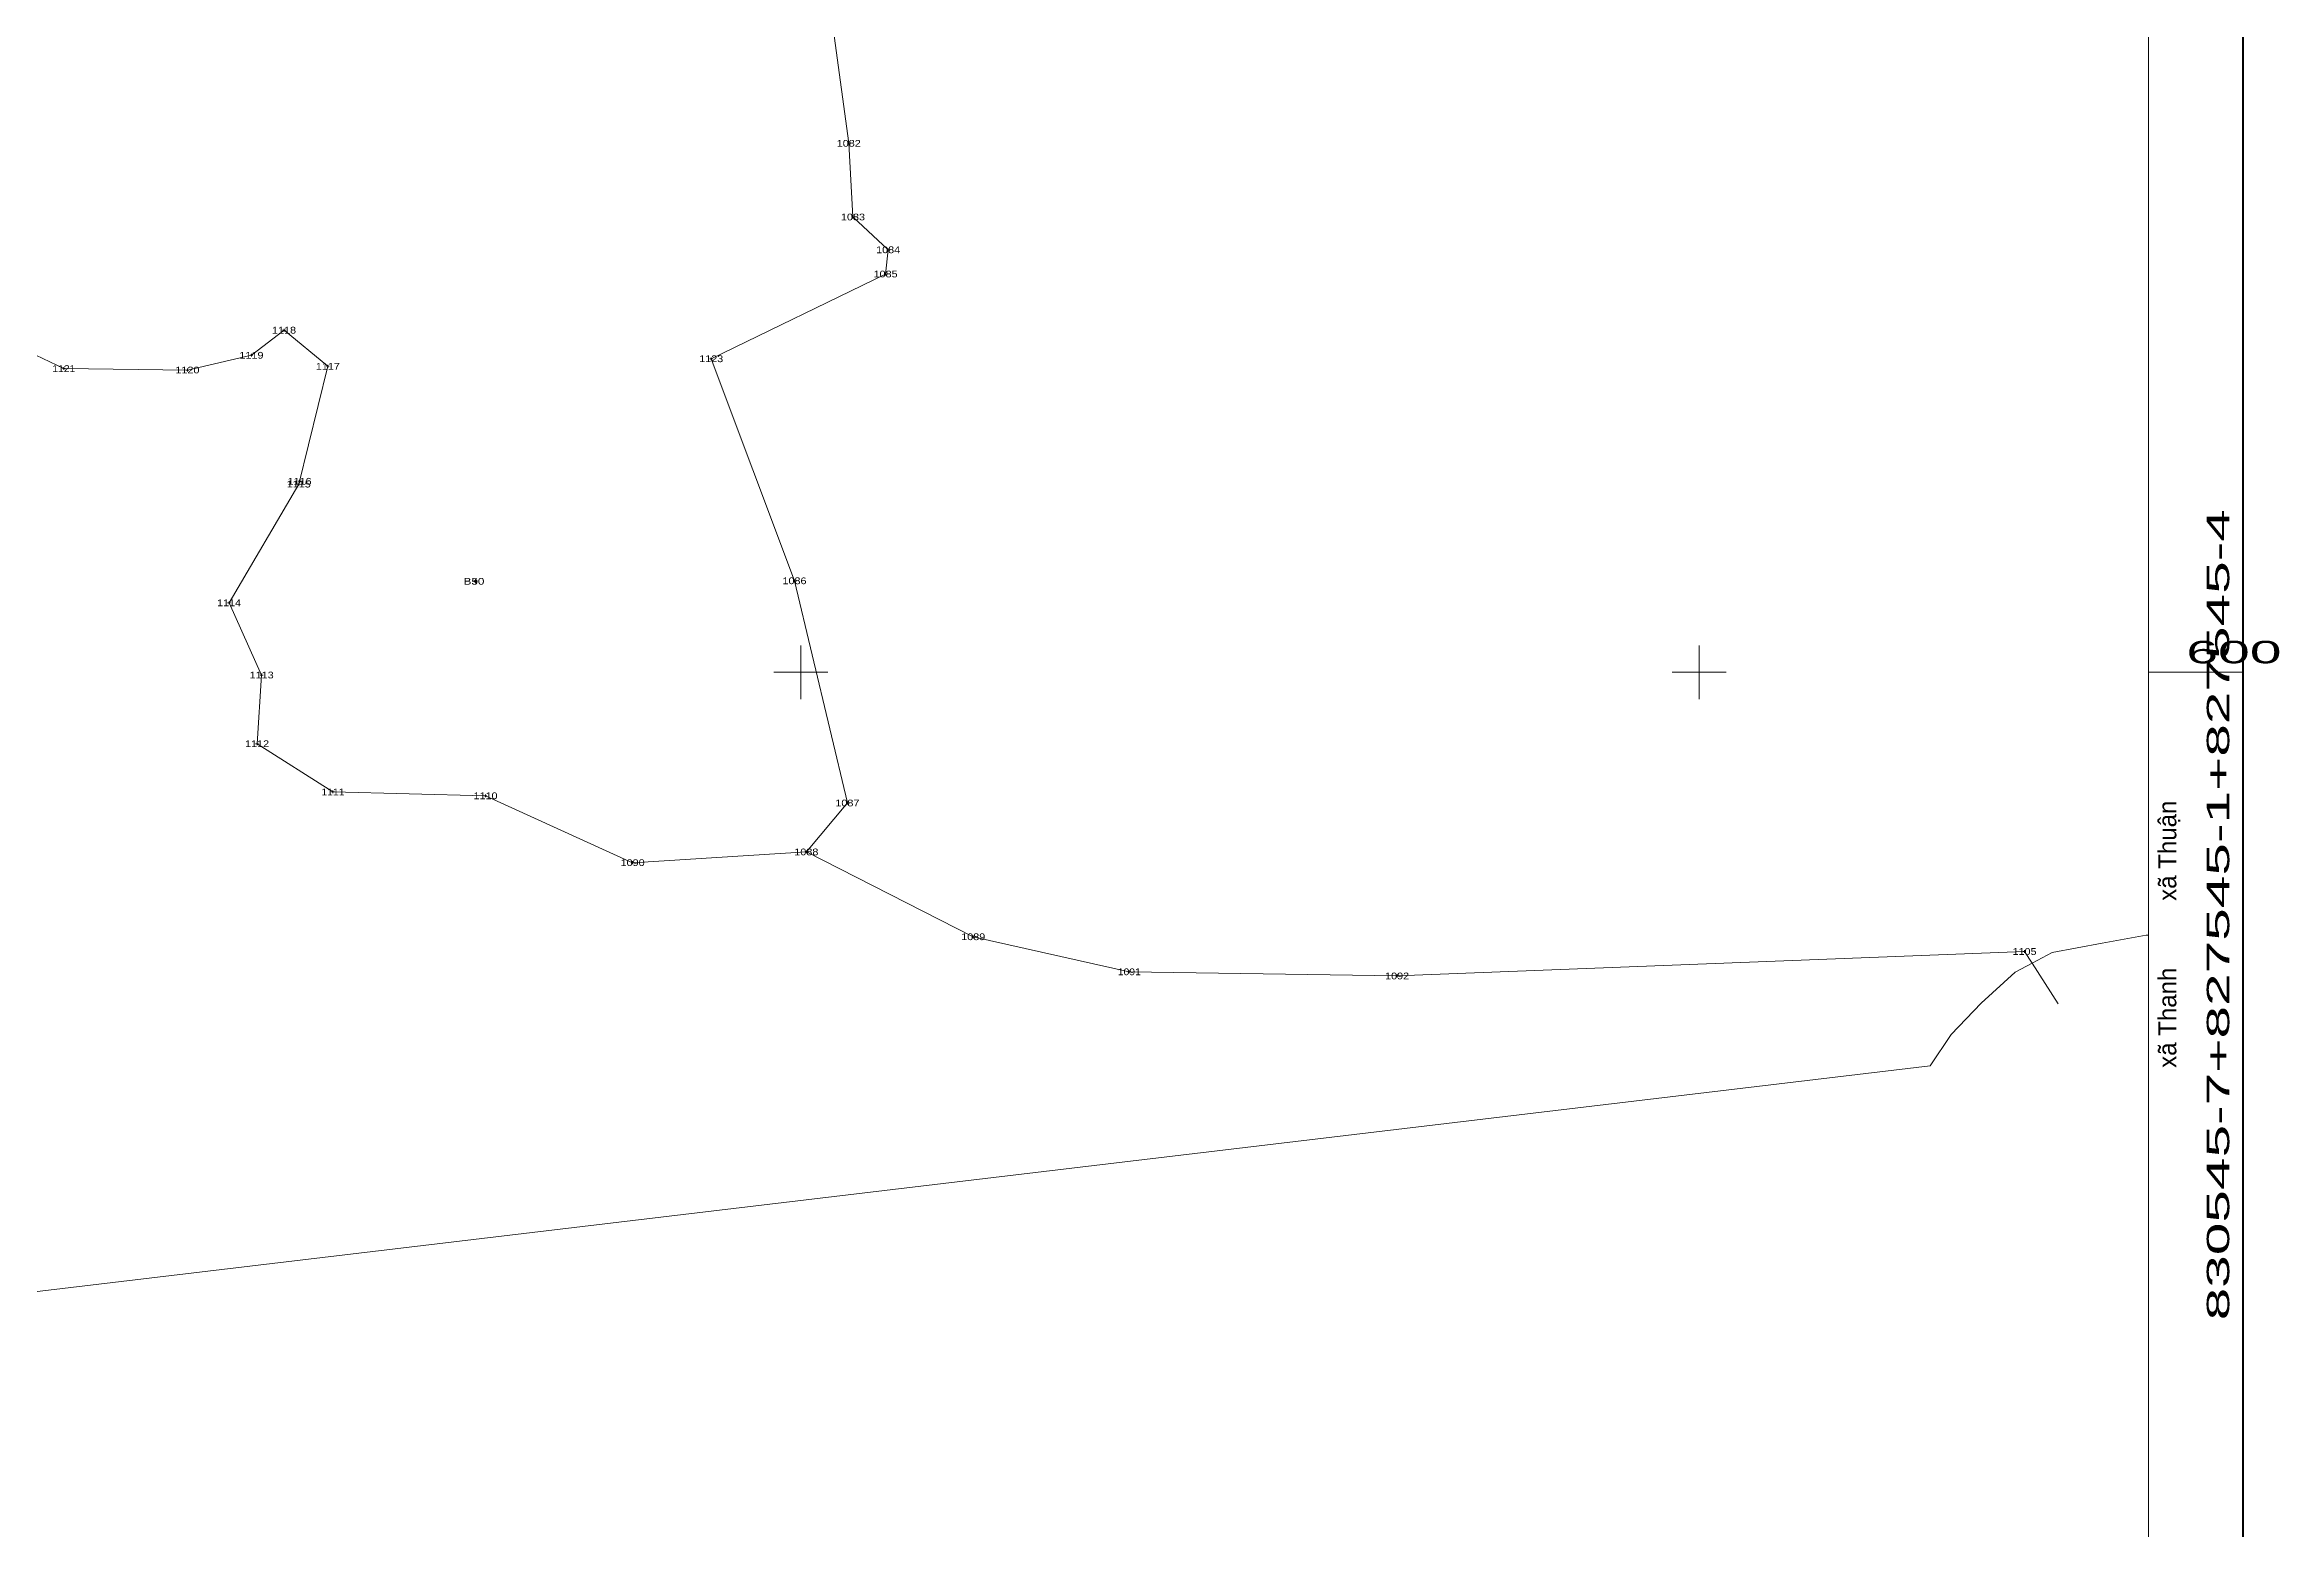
# Model space of a CAD drawing. Header units: metres. Extents: x 543779 to 545337, y 1825638 to 1827393.
# Drawn here: x 544831.7 to 545329.1, y 1826409.3 to 1826739.7 of the extents above; entities that cross this region are included whole.
import ezdxf
from ezdxf.enums import TextEntityAlignment as Align

# ---------------------------------------------------------------- set-up
doc = ezdxf.new("R2010")
doc.units = ezdxf.units.M
doc.header["$LTSCALE"] = 0.6
doc.header["$PDMODE"] = 32
doc.header["$PDSIZE"] = 0.3
for name, color, linetype, lineweight in [('10', 7, 'Continuous', 13), ('3', 7, 'Continuous', 13), ('4', 7, 'Continuous', 13), ('46', 7, 'Continuous', 13), ('63', 7, 'Continuous', 13)]:
    doc.layers.add(name, color=color, linetype=linetype, lineweight=lineweight)
doc.layers.add('5', color=7, linetype='Continuous')

msp = doc.modelspace()

# ---------------------------------------------------------------- hatches: boundary and pattern name
at = {"layer": '3'}
for points in [[(544927.25, 1826620.23), (544927.37, 1826620.23), (544927.37, 1826620.28), (544927.25, 1826620.28)], [(544927.25, 1826620.23), (544927.37, 1826620.23), (544927.37, 1826620.28), (544927.25, 1826620.28)], [(544927.6511, 1826620.2511, 1), (544927.5911, 1826620.2511, 1)], [(544927.6511, 1826620.2511, 1), (544927.5911, 1826620.2511, 1)], [(544927.6511, 1826620.2509, 1), (544927.5911, 1826620.2509, 1)], [(544927.6, 1826620.5), (544927.65, 1826620.5), (544927.65, 1826620.63), (544927.6, 1826620.63)], [(544927.6, 1826620.5), (544927.65, 1826620.5), (544927.65, 1826620.62), (544927.6, 1826620.62)], [(544927.6, 1826619.88), (544927.65, 1826619.88), (544927.65, 1826620), (544927.6, 1826620)], [(544927.6, 1826619.87), (544927.65, 1826619.87), (544927.65, 1826620), (544927.6, 1826620)], [(544927.87, 1826620.23), (544928, 1826620.23), (544928, 1826620.28), (544927.87, 1826620.28)], [(544927.87, 1826620.23), (544928, 1826620.23), (544928, 1826620.28), (544927.87, 1826620.28)]]:
    msp.add_hatch(color=256, dxfattribs=at).paths.add_polyline_path(points)

# ---------------------------------------------------------------- linework, layer by layer
at = {"layer": '10'}
for points in [[(545018.89, 1826688.63), (545019.46, 1826694.02), (545011.63, 1826701.32), (545010.69, 1826717.72), (545007.41, 1826741.6), (545002.62, 1826777.45)], [(544878.98, 1826584.11), (544880, 1826599.39), (544872.74, 1826615.46), (544888.25, 1826641.88), (544894.73, 1826668.09), (544884.98, 1826676.13), (544877.73, 1826670.55), (544863.47, 1826667.27), (544835.95, 1826667.59), (544810.99, 1826679.46), (544799.96, 1826738.77), (544785.01, 1826736.68)], [(545001.25, 1826560.03), (545010.39, 1826570.92), (544998.61, 1826620.36), (544980.07, 1826669.77), (545018.89, 1826688.63)], [(545001.25, 1826560.03), (544962.58, 1826557.64), (544929.83, 1826572.52), (544895.87, 1826573.39), (544878.98, 1826584.11)], [(545001.25, 1826560.03), (545038.4, 1826541.15), (545073.14, 1826533.35), (545132.76, 1826532.43), (545272.43, 1826537.87)], [(545272.43, 1826537.87), (545274.1, 1826535.28), (545279.93, 1826526.21)]]:
    msp.add_lwpolyline(points, dxfattribs=at)
at = {"layer": '3'}
msp.add_line((544927.75, 1826620.4), (544927.78, 1826620.44), dxfattribs=at)
msp.add_line((544927.75, 1826620.4), (544927.78, 1826620.44), dxfattribs=at)
for points in [[(544927.25, 1826620.23), (544927.37, 1826620.23), (544927.37, 1826620.28), (544927.25, 1826620.28)], [(544927.25, 1826620.23), (544927.37, 1826620.23), (544927.37, 1826620.28), (544927.25, 1826620.28)], [(544927.6, 1826620.5), (544927.65, 1826620.5), (544927.65, 1826620.63), (544927.6, 1826620.63)], [(544927.6, 1826620.5), (544927.65, 1826620.5), (544927.65, 1826620.62), (544927.6, 1826620.62)], [(544927.6, 1826619.88), (544927.65, 1826619.88), (544927.65, 1826620), (544927.6, 1826620)], [(544927.6, 1826619.87), (544927.65, 1826619.87), (544927.65, 1826620), (544927.6, 1826620)], [(544927.87, 1826620.23), (544928, 1826620.23), (544928, 1826620.28), (544927.87, 1826620.28)], [(544927.87, 1826620.23), (544928, 1826620.23), (544928, 1826620.28), (544927.87, 1826620.28)]]:
    msp.add_lwpolyline(points, close=True, dxfattribs=at)
for points in [[(544927.79, 1826620.44), (544927.78, 1826620.44), (544927.75, 1826620.4)], [(544927.76, 1826620.4), (544927.75, 1826620.4), (544927.78, 1826620.44)], [(544927.79, 1826620.44), (544927.78, 1826620.44), (544927.75, 1826620.4)], [(544927.79, 1826620.44), (544927.78, 1826620.44), (544927.75, 1826620.4)]]:
    msp.add_lwpolyline(points, dxfattribs=at)
for centre in [(544927.6211, 1826620.2511), (544927.6211, 1826620.2511), (544927.6211, 1826620.2509)]:
    msp.add_circle(centre, 0.03, dxfattribs=at)
for centre, radius, start, end in [((544927.6211, 1826620.2511), 0.25, 49.34484, 48.4242), ((544927.6211, 1826620.2511), 0.25, 49.34484, 48.4242), ((544927.6211, 1826620.2509), 0.25, 49.34484, 48.4242), ((544927.6211, 1826620.2511), 0.2, 49.22592, 47.74531), ((544927.6211, 1826620.2511), 0.2, 49.22592, 47.74531), ((544927.6211, 1826620.2509), 0.2, 49.22592, 47.74531)]:
    msp.add_arc(centre, radius, start, end, dxfattribs=at)
msp.add_point((544927.75, 1826620.4), dxfattribs=at)
at = {"layer": '4'}
for p, q in [((545011, 1826717.72), (545010.38, 1826717.72)), ((545010.69, 1826717.41), (545010.69, 1826718.03)), ((545011.94, 1826701.32), (545011.32, 1826701.32)), ((545011.63, 1826701.01), (545011.63, 1826701.63)), ((545019.77, 1826694.02), (545019.14, 1826694.02)), ((545019.46, 1826693.71), (545019.46, 1826694.33)), ((545019.2, 1826688.63), (545018.58, 1826688.63)), ((545018.89, 1826688.32), (545018.89, 1826688.95)), ((544885.29, 1826676.13), (544884.67, 1826676.13)), ((544884.98, 1826675.82), (544884.98, 1826676.45)), ((544836.27, 1826667.59), (544835.64, 1826667.59)), ((544835.95, 1826667.28), (544835.95, 1826667.9)), ((544863.47, 1826666.96), (544863.47, 1826667.58)), ((544878.05, 1826670.55), (544877.42, 1826670.55)), ((544877.73, 1826670.24), (544877.73, 1826670.86)), ((544895.05, 1826668.09), (544894.42, 1826668.09)), ((544894.73, 1826667.78), (544894.73, 1826668.4)), ((544980.38, 1826669.77), (544979.75, 1826669.77)), ((544980.07, 1826669.45), (544980.07, 1826670.08)), ((544863.78, 1826667.27), (544863.16, 1826667.27)), ((544888.44, 1826642.2), (544888.44, 1826642.82)), ((544888.56, 1826641.88), (544887.94, 1826641.88)), ((544888.75, 1826642.51), (544888.13, 1826642.51)), ((544888.25, 1826641.57), (544888.25, 1826642.2)), ((544998.92, 1826620.36), (544998.3, 1826620.36)), ((544998.61, 1826620.05), (544998.61, 1826620.68)), ((544873.05, 1826615.46), (544872.43, 1826615.46)), ((544872.74, 1826615.14), (544872.74, 1826615.77)), ((544880.31, 1826599.39), (544879.69, 1826599.39)), ((544880, 1826599.08), (544880, 1826599.7)), ((544879.29, 1826584.11), (544878.66, 1826584.11)), ((544878.98, 1826583.79), (544878.98, 1826584.42)), ((544896.18, 1826573.39), (544895.56, 1826573.39)), ((544895.87, 1826573.07), (544895.87, 1826573.7)), ((544930.14, 1826572.52), (544929.52, 1826572.52)), ((544929.83, 1826572.21), (544929.83, 1826572.83)), ((545010.7, 1826570.92), (545010.08, 1826570.92)), ((545010.7, 1826570.92), (545010.08, 1826570.92)), ((545010.7, 1826570.92), (545010.08, 1826570.92)), ((545010.39, 1826570.6), (545010.39, 1826571.23)), ((545010.39, 1826570.6), (545010.39, 1826571.23)), ((545010.39, 1826570.6), (545010.39, 1826571.23)), ((545001.56, 1826560.03), (545000.94, 1826560.03)), ((545001.56, 1826560.03), (545000.94, 1826560.03)), ((545001.56, 1826560.03), (545000.94, 1826560.03)), ((545001.25, 1826559.72), (545001.25, 1826560.34)), ((545001.25, 1826559.72), (545001.25, 1826560.34)), ((545001.25, 1826559.72), (545001.25, 1826560.34)), ((544962.89, 1826557.64), (544962.27, 1826557.64)), ((544962.58, 1826557.33), (544962.58, 1826557.96)), ((545038.72, 1826541.15), (545038.09, 1826541.15)), ((545038.72, 1826541.15), (545038.09, 1826541.15)), ((545038.72, 1826541.15), (545038.09, 1826541.15)), ((545038.4, 1826540.84), (545038.4, 1826541.46)), ((545038.4, 1826540.84), (545038.4, 1826541.46)), ((545038.4, 1826540.84), (545038.4, 1826541.46)), ((545073.45, 1826533.35), (545072.82, 1826533.35)), ((545073.45, 1826533.35), (545072.82, 1826533.35)), ((545073.45, 1826533.35), (545072.82, 1826533.35)), ((545073.14, 1826533.04), (545073.14, 1826533.66)), ((545073.14, 1826533.04), (545073.14, 1826533.66)), ((545073.14, 1826533.04), (545073.14, 1826533.66)), ((545272.74, 1826537.87), (545272.12, 1826537.87)), ((545272.43, 1826537.55), (545272.43, 1826538.18)), ((545133.07, 1826532.43), (545132.45, 1826532.43)), ((545132.76, 1826532.11), (545132.76, 1826532.74))]:
    msp.add_line(p, q, dxfattribs=at)
at = {"layer": '46'}
msp.add_line((544646.02, 1826440.28), (545251.43, 1826512.42), dxfattribs=at)
for points in [[(545300, 1826541.54), (545299.5, 1826541.53), (545289.68, 1826539.76), (545278.61, 1826537.68), (545274.1, 1826535.28)], [(545274.1, 1826535.28), (545270.36, 1826533.3), (545262.75, 1826526.39), (545256.07, 1826519.39), (545251.43, 1826512.42)]]:
    msp.add_lwpolyline(points, dxfattribs=at)
at = {"layer": '63'}
for p, q in [((545000, 1826594), (545000, 1826606)), ((545200, 1826594), (545200, 1826606)), ((544994, 1826600), (545006, 1826600)), ((545194, 1826600), (545206, 1826600)), ((545300, 1826600), (545321, 1826600))]:
    msp.add_line(p, q, dxfattribs=at)
at = {"layer": '63', "lineweight": 158}
msp.add_lwpolyline([(543779, 1827321), (545321, 1827321), (545321, 1825779), (543779, 1825779)], close=True, dxfattribs=at)
at = {"layer": '63'}
msp.add_lwpolyline([(543800, 1827300), (545300, 1827300), (545300, 1825800), (543800, 1825800)], close=True, dxfattribs=at)

# ---------------------------------------------------------------- texts
at = {"layer": '5'}
for s, width, p in [('1082', 1.2, (545010.69, 1826716.97)), ('1083', 1.2, (545011.63, 1826700.57)), ('1084', 1.2, (545019.46, 1826693.27)), ('1085', 1.2, (545018.89, 1826687.88)), ('1118', 1.2, (544884.98, 1826675.38)), ('1121', 1.15, (544835.955, 1826666.84)), ('1120', 1.2, (544863.47, 1826666.52)), ('1119', 1.2, (544877.73, 1826669.8)), ('1117', 1.2, (544894.73, 1826667.34)), ('1123', 1.2, (544980.07, 1826669.02)), ('1116', 1.2, (544888.44, 1826641.76)), ('1115', 1.2, (544888.25, 1826641.13)), ('B50 ', 1.3, (544927.625, 1826619.5)), ('1086', 1.2, (544998.61, 1826619.61)), ('1114', 1.2, (544872.74, 1826614.71)), ('1113', 1.2, (544880, 1826598.64)), ('1112', 1.2, (544878.98, 1826583.36)), ('1111', 1.15, (544895.875, 1826572.64)), ('1110', 1.2, (544929.83, 1826571.77)), ('1087', 1.2, (545010.39, 1826570.17)), ('1087', 1.2, (545010.39, 1826570.17)), ('1087', 1.2, (545010.39, 1826570.17)), ('1090', 1.2, (544962.58, 1826556.89)), ('1088', 1.2, (545001.25, 1826559.28)), ('1088', 1.2, (545001.25, 1826559.28)), ('1088', 1.2, (545001.25, 1826559.28)), ('1089', 1.2, (545038.4, 1826540.4)), ('1089', 1.2, (545038.4, 1826540.4)), ('1089', 1.2, (545038.4, 1826540.4)), ('1105', 1.2, (545272.43, 1826537.12)), ('1091', 1.15, (545073.145, 1826532.6)), ('1092', 1.2, (545132.76, 1826531.68))]:
    msp.add_text(s, height=1.5, dxfattribs=dict(at, width=width)).set_placement(p, align=Align.CENTER)
at = {"layer": '63', "width": 1.95}
msp.add_text('830545-7+827545-1+827545-4', height=5, rotation=90, dxfattribs=at).set_placement((545318, 1826546.05), align=Align.CENTER)
at = {"layer": '63', "width": 1.9}
msp.add_text('600', height=5, dxfattribs=at).set_placement((545329.64, 1826602), align=Align.RIGHT)
at = {"layer": '63'}
msp.add_text('xã Thanh          xã Thuận', height=4, rotation=90, dxfattribs=at).set_placement((545306.22, 1826541.715), align=Align.CENTER)

doc.saveas('drawing.dxf')
